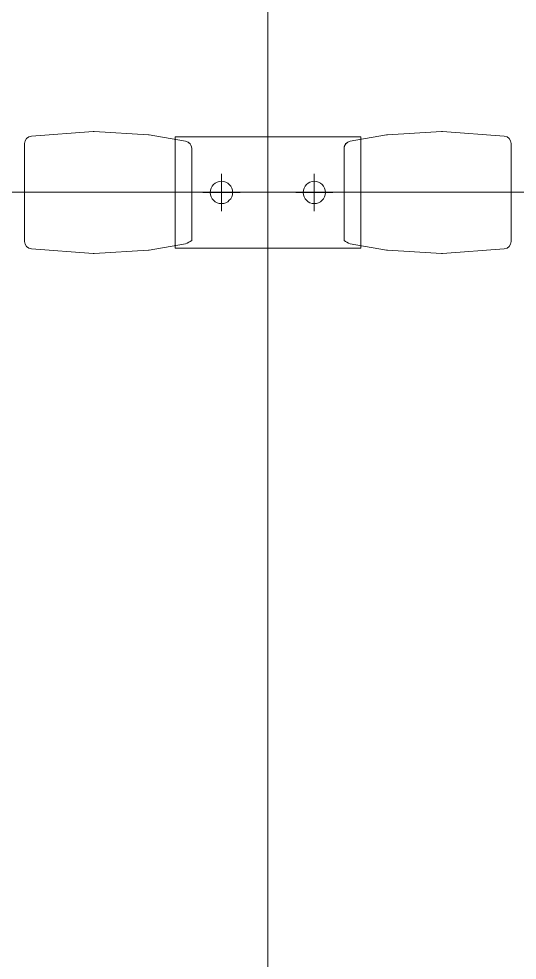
# Model space of a CAD drawing. Header units: metres. Extents: x -13316 to 152404, y -3899 to 30226.
# Drawn here: x 114710.9 to 114845.1, y 513.2 to 766.8 of the extents above; entities that cross this region are included whole.
import ezdxf

# ---------------------------------------------------------------- set-up
doc = ezdxf.new("R2010")
doc.units = ezdxf.units.M
doc.header["$LTSCALE"] = 100
doc.header["$MEASUREMENT"] = 0
doc.layers.get('0').update_dxf_attribs({"color": 9, "lineweight": 9})
doc.layers.add('06D', color=9, linetype='Continuous', lineweight=9)

# ---------------------------------------------------------------- blocks, each defined once
blk = doc.blocks.new('ARKTOS')
for p, q in [((-8, -5), (-8, 5)), ((-3, 0), (-13, 0))]:
    blk.add_line(p, q)
at = {"linetype": 'ByBlock'}
for points in [[(0, -11.83, 0.363965), (1.65, -13.8), (11.44, -15.53, 0.029047), (11.67, -15.56), (26.26, -16.41, 0.033251), (26.53, -16.41), (43.16, -15.17, 0.392539), (45.01, -13.17), (45.01, 13.17, 0.392539), (43.16, 15.17), (26.53, 16.41, 0.033251), (26.26, 16.41), (11.67, 15.56, 0.029047), (11.44, 15.53), (1.65, 13.8, 0.047994), (0, 12.97), (0, -11.83)], [(0, -11.83, 0.229142), (0.76, -13.4, 0.044394)]]:
    blk.add_lwpolyline(points, format="xyb", dxfattribs=at)
blk.add_lwpolyline([(-20.5, 15), (4.5, 15), (4.5, -15), (-20.5, -15)], close=True)
blk.add_circle((-8, 0), 3)
blk = doc.blocks.new('p-vw-catiaydinlatmaelemanlari')
at = {"layer": '06D', "linetype": 'ByBlock', "xscale": -1, "rotation": 270}
blk.add_blockref('ARKTOS', (33641.96, 1912.54), dxfattribs=at)
at = {"layer": '06D', "linetype": 'ByBlock', "rotation": 270}
blk.add_blockref('ARKTOS', (33641.96, 1871.54), dxfattribs=at)
blk = doc.blocks.new('p-cati_vw')
at = {"layer": '06D'}
for points in [[(2633.57, -1520.46), (2883.57, -1520.46), (2883.57, -2020.46), (2633.57, -2020.46)], [(2883.57, -1520.46), (3133.57, -1520.46), (3133.57, -2020.46), (2883.57, -2020.46)], [(2633.57, -2520.46), (2883.57, -2520.46), (2883.57, -2020.46), (2633.57, -2020.46)], [(2883.57, -2520.46), (3133.57, -2520.46), (3133.57, -2020.46), (2883.57, -2020.46)]]:
    blk.add_lwpolyline(points, close=True, dxfattribs=at)
at = {"rotation": 1.082915e-10}
blk.add_blockref('p-vw-catiaydinlatmaelemanlari', (-30758.33, -3912.53), dxfattribs=at)

msp = doc.modelspace()

# ---------------------------------------------------------------- block references
at = {"layer": '06D', "rotation": 269.9999999998917}
msp.add_blockref('p-cati_vw', (116798.49, 3603.68), dxfattribs=at)

doc.saveas('drawing.dxf')
